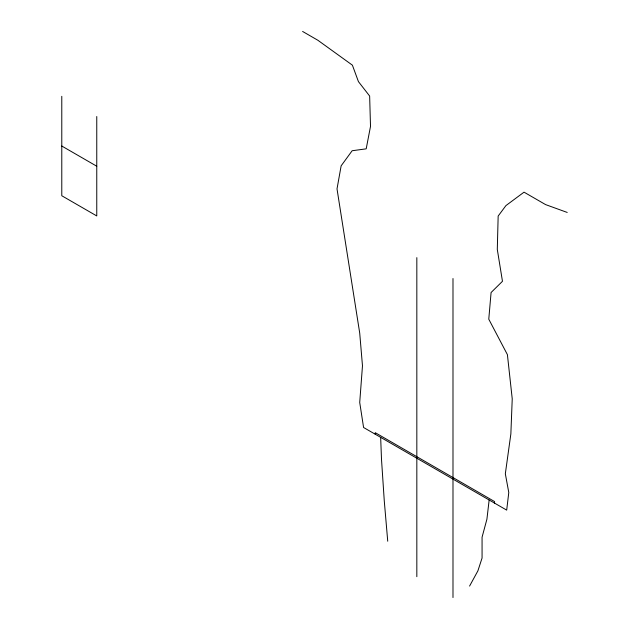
<?xml version="1.0" encoding="UTF-8"?>
<svg xmlns="http://www.w3.org/2000/svg" width="629" height="629" viewBox="0 0 629 629"><rect width="100%" height="100%" fill="white"/><g stroke="black" fill="none" stroke-linecap="round" stroke-linejoin="round"><path stroke-width="0.94" d="M489.15 499.992L486.917 519.192L482.066 537.213L482.066 558.033L477.898 570.849L469.58 586.071M567.216 212.437L545.595 204.606L524.036 192.16L505.92 205.604L498.16 216.062L497.295 249.422L502.469 281.297L491.084 292.524L488.772 319.186L507.406 354.646L512.234 398.872L510.858 433.939L505.331 473.779L508.782 492.507L506.691 510.119L363.578 427.492L359.717 402.466L362.477 365.803L359.717 333.103L337.01 188.881L341.138 165.836L352.146 150.74L366.196 148.837L370.505 126.429L369.648 96.048L358.428 81.613L352.397 65.172L317.897 40.28L302.604 31.45M61.784 146.03L96.764 166.229M387.731 541.215L384.264 500.77L381.488 459.123L380.663 437.359M494.575 503.121L494.575 501.572L375.238 432.673L375.238 434.222M452.99 278.521L452.99 597.55M416.83 257.638L416.83 576.675M96.764 116.514L96.764 215.944L61.784 195.745L61.784 96.323"/></g></svg>
